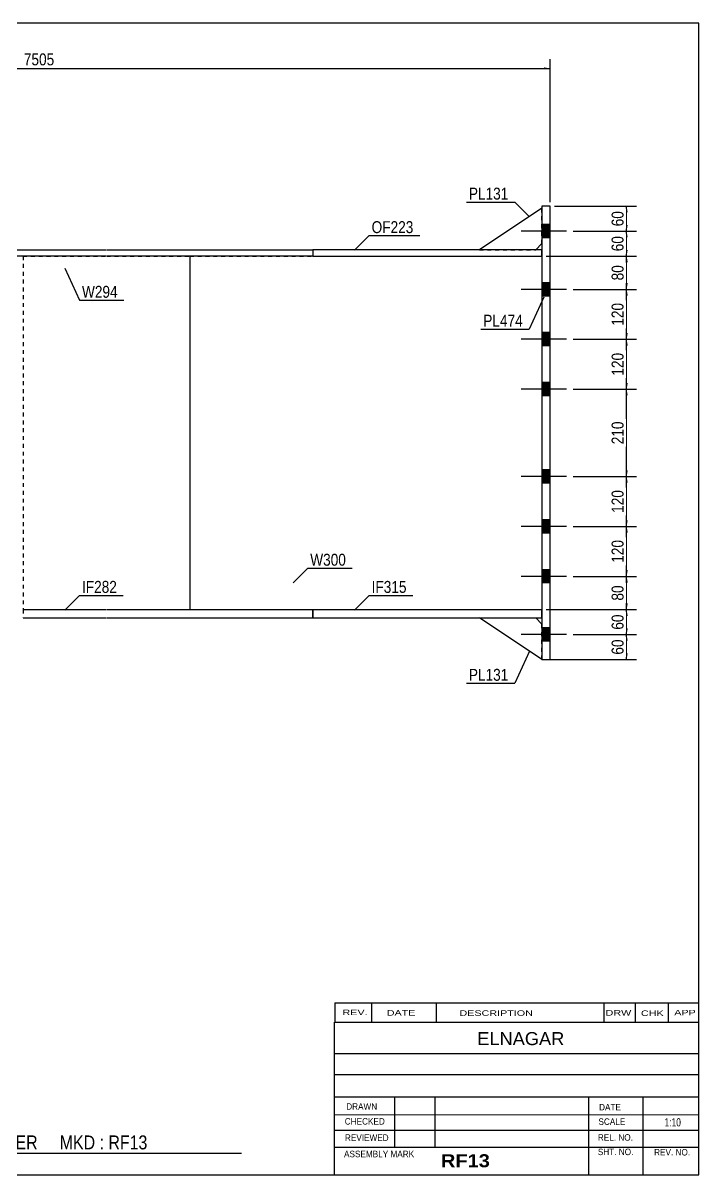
# Model space of a CAD drawing. Header units: millimetres. Extents: x 2 to 405, y 5 to 282.
# Drawn here: x 242.6 to 405, y 5 to 282 of the extents above; entities that cross this region are included whole.
import ezdxf

# ---------------------------------------------------------------- set-up
doc = ezdxf.new("R2010")
doc.units = ezdxf.units.MM
doc.linetypes.add('DXK_LINE_DOT1', pattern=[1.8814, 0.9407, -0.9407])
doc.styles.add('Arial', font='ARIAL.TTF', dxfattribs={"height": 0.2})
doc.styles.add('Arial Bold', font='ARIALBD.TTF', dxfattribs={"height": 0.2})
doc.styles.add('Arial Narrow', font='ARIALN.TTF', dxfattribs={"height": 0.2})

# ---------------------------------------------------------------- blocks, each defined once
blk = doc.blocks.new('Unknown-625697691-1211')
at = {"color": 5, "linetype": 'Continuous'}
for p, q in [((405, 282), (5, 282)), ((5, 282), (5, 5)), ((405, 5), (405, 282)), ((5, 5), (405, 5))]:
    blk.add_line(p, q, dxfattribs=at)
at = {"color": 174, "linetype": 'Continuous', "style": 'Arial'}
blk.add_text('Tekla structures', height=1.9102, rotation=90, dxfattribs=at).set_placement((4.5, 5.5))
blk = doc.blocks.new('Part-625697691-1367 - 1232')
at = {"color": 2, "linetype": 'Continuous'}
for p, q in [((135.58, 225.95), (135.58, 227.45)), ((135.58, 227.45), (262.58, 227.45)), ((262.68, 227.45), (312.18, 227.45)), ((312.18, 227.45), (312.18, 225.95)), ((262.58, 225.95), (135.58, 225.95)), ((312.18, 225.95), (262.68, 225.95))]:
    blk.add_line(p, q, dxfattribs=at)
blk = doc.blocks.new('Part-625697691-1389 - 1232')
at = {"color": 2, "linetype": 'Continuous'}
for p, q in [((312.18, 227.45), (312.18, 225.95)), ((332.18, 227.45), (312.18, 227.45)), ((367.28, 227.45), (332.28, 227.45)), ((367.28, 225.95), (367.28, 227.45)), ((312.18, 225.95), (332.18, 225.95)), ((332.28, 225.95), (367.28, 225.95))]:
    blk.add_line(p, q, dxfattribs=at)
blk = doc.blocks.new('Part-625697691-1411 - 1232')
at = {"color": 7, "linetype": 'DXK_LINE_DOT1'}
for p, q in [((242.58, 225.95), (242.58, 140.95)), ((242.58, 225.95), (262.58, 225.95)), ((262.68, 225.95), (282.68, 225.95)), ((242.58, 140.95), (262.58, 140.95)), ((262.68, 140.95), (282.68, 140.95))]:
    blk.add_line(p, q, dxfattribs=at)
at = {"color": 2, "linetype": 'Continuous'}
blk.add_line((282.68, 225.95), (282.68, 140.95), dxfattribs=at)
blk = doc.blocks.new('Part-625697691-1433 - 1232')
at = {"color": 2, "linetype": 'Continuous'}
blk.add_line((282.68, 225.95), (282.68, 140.95), dxfattribs=at)
at = {"color": 7, "linetype": 'DXK_LINE_DOT1'}
for p, q in [((282.68, 225.95), (332.18, 225.95)), ((332.28, 225.95), (367.28, 225.95)), ((367.28, 225.95), (367.28, 140.95)), ((282.68, 140.95), (332.18, 140.95)), ((332.28, 140.95), (367.28, 140.95))]:
    blk.add_line(p, q, dxfattribs=at)
blk = doc.blocks.new('Part-625697691-1455 - 1232')
at = {"color": 2, "linetype": 'Continuous'}
for p, q in [((242.58, 140.95), (262.58, 140.95)), ((242.58, 138.95), (262.58, 138.95)), ((262.68, 140.95), (312.18, 140.95)), ((262.68, 138.95), (312.18, 138.95)), ((312.18, 140.95), (312.18, 138.95))]:
    blk.add_line(p, q, dxfattribs=at)
at = {"color": 7, "linetype": 'DXK_LINE_DOT1'}
blk.add_line((242.58, 140.95), (242.58, 138.95), dxfattribs=at)
blk = doc.blocks.new('Part-625697691-1477 - 1232')
at = {"color": 2, "linetype": 'Continuous'}
for p, q in [((312.18, 138.95), (312.18, 140.95)), ((312.18, 140.95), (332.18, 140.95)), ((312.18, 138.95), (332.18, 138.95)), ((332.28, 140.95), (367.28, 140.95)), ((332.28, 138.95), (367.28, 138.95)), ((367.28, 138.95), (367.28, 140.95))]:
    blk.add_line(p, q, dxfattribs=at)
blk = doc.blocks.new('Part-625697691-1499 - 1232')
at = {"color": 2, "linetype": 'Continuous'}
for p, q in [((369.28, 237.95), (367.28, 237.95)), ((367.28, 237.95), (367.28, 128.95)), ((369.28, 128.95), (369.28, 237.95)), ((367.28, 128.95), (369.28, 128.95))]:
    blk.add_line(p, q, dxfattribs=at)
blk = doc.blocks.new('Part-625697691-1521 - 1232')
at = {"color": 2, "linetype": 'Continuous'}
for p, q in [((367.28, 237.45), (352.28, 227.45)), ((365.78, 227.45), (367.28, 228.95))]:
    blk.add_line(p, q, dxfattribs=at)
at = {"color": 7, "linetype": 'DXK_LINE_DOT1'}
for p, q in [((367.28, 228.95), (367.28, 237.45)), ((352.28, 227.45), (365.78, 227.45))]:
    blk.add_line(p, q, dxfattribs=at)
blk = doc.blocks.new('Part-625697691-1526 - 1232')
at = {"color": 2, "linetype": 'Continuous'}
for p, q in [((367.28, 128.95), (352.28, 138.95)), ((365.78, 138.95), (367.28, 137.45))]:
    blk.add_line(p, q, dxfattribs=at)
at = {"color": 7, "linetype": 'DXK_LINE_DOT1'}
for p, q in [((352.28, 138.95), (365.78, 138.95)), ((367.28, 128.95), (367.28, 137.45))]:
    blk.add_line(p, q, dxfattribs=at)
blk = doc.blocks.new('Bolt-625697691-1589 - 1232')
at = {"linetype": 'Continuous'}
for points in [[(367.28, 233.55), (367.28, 230.35), (369.28, 230.35), (369.28, 233.55)], [(367.28, 233.55), (367.28, 230.35), (369.28, 230.35), (369.28, 233.55)], [(367.28, 219.55), (367.28, 216.35), (369.28, 216.35), (369.28, 219.55)], [(367.28, 219.55), (367.28, 216.35), (369.28, 216.35), (369.28, 219.55)], [(367.28, 207.55), (367.28, 204.35), (369.28, 204.35), (369.28, 207.55)], [(367.28, 207.55), (367.28, 204.35), (369.28, 204.35), (369.28, 207.55)], [(367.28, 195.55), (367.28, 192.35), (369.28, 192.35), (369.28, 195.55)], [(367.28, 195.55), (367.28, 192.35), (369.28, 192.35), (369.28, 195.55)], [(367.28, 174.55), (367.28, 171.35), (369.28, 171.35), (369.28, 174.55)], [(367.28, 174.55), (367.28, 171.35), (369.28, 171.35), (369.28, 174.55)], [(367.28, 162.55), (367.28, 159.35), (369.28, 159.35), (369.28, 162.55)], [(367.28, 162.55), (367.28, 159.35), (369.28, 159.35), (369.28, 162.55)], [(367.28, 150.55), (367.28, 147.35), (369.28, 147.35), (369.28, 150.55)], [(367.28, 150.55), (367.28, 147.35), (369.28, 147.35), (369.28, 150.55)], [(367.28, 136.55), (367.28, 133.35), (369.28, 133.35), (369.28, 136.55)], [(367.28, 136.55), (367.28, 133.35), (369.28, 133.35), (369.28, 136.55)]]:
    blk.add_hatch(color=3, dxfattribs=at).paths.add_polyline_path(points)
at = {"color": 3, "linetype": 'Continuous'}
for p, q in [((369.28, 233.55), (367.28, 233.55)), ((369.28, 233.55), (367.28, 233.55)), ((373.18, 231.95), (362.28, 231.95)), ((373.18, 231.95), (362.28, 231.95)), ((369.28, 230.35), (367.28, 230.35)), ((369.28, 230.35), (367.28, 230.35)), ((369.28, 219.55), (367.28, 219.55)), ((369.28, 219.55), (367.28, 219.55)), ((373.18, 217.95), (362.28, 217.95)), ((373.18, 217.95), (362.28, 217.95)), ((369.28, 216.35), (367.28, 216.35)), ((369.28, 216.35), (367.28, 216.35)), ((373.18, 205.95), (362.28, 205.95)), ((373.18, 205.95), (362.28, 205.95)), ((369.28, 207.55), (367.28, 207.55)), ((369.28, 207.55), (367.28, 207.55)), ((369.28, 204.35), (367.28, 204.35)), ((369.28, 204.35), (367.28, 204.35)), ((373.18, 193.95), (362.28, 193.95)), ((373.18, 193.95), (362.28, 193.95)), ((369.28, 195.55), (367.28, 195.55)), ((369.28, 195.55), (367.28, 195.55)), ((369.28, 192.35), (367.28, 192.35)), ((369.28, 192.35), (367.28, 192.35)), ((369.28, 174.55), (367.28, 174.55)), ((369.28, 174.55), (367.28, 174.55)), ((373.18, 172.95), (362.28, 172.95)), ((373.18, 172.95), (362.28, 172.95)), ((369.28, 171.35), (367.28, 171.35)), ((369.28, 171.35), (367.28, 171.35)), ((373.18, 160.95), (362.28, 160.95)), ((373.18, 160.95), (362.28, 160.95)), ((369.28, 162.55), (367.28, 162.55)), ((369.28, 162.55), (367.28, 162.55)), ((369.28, 159.35), (367.28, 159.35)), ((369.28, 159.35), (367.28, 159.35)), ((369.28, 150.55), (367.28, 150.55)), ((369.28, 150.55), (367.28, 150.55)), ((373.18, 148.95), (362.28, 148.95)), ((373.18, 148.95), (362.28, 148.95)), ((369.28, 147.35), (367.28, 147.35)), ((369.28, 147.35), (367.28, 147.35)), ((369.28, 136.55), (367.28, 136.55)), ((369.28, 136.55), (367.28, 136.55)), ((373.18, 134.95), (362.28, 134.95)), ((373.18, 134.95), (362.28, 134.95)), ((369.28, 133.35), (367.28, 133.35)), ((369.28, 133.35), (367.28, 133.35))]:
    blk.add_line(p, q, dxfattribs=at)
blk = doc.blocks.new('StraightDimension-625697691-4248 - 1232')
at = {"linetype": 'Continuous'}
for points in [[(387.38, 139.45), (387.63, 140.95), (387.88, 139.45)], [(387.88, 136.45), (387.63, 134.95), (387.38, 136.45)]]:
    blk.add_hatch(color=7, dxfattribs=at).paths.add_polyline_path(points)
at = {"color": 7, "linetype": 'Continuous'}
for p, q in [((368.28, 140.95), (390.03, 140.95)), ((387.63, 134.95), (387.63, 140.95)), ((374.78, 134.95), (390.03, 134.95))]:
    blk.add_line(p, q, dxfattribs=at)
at = {"color": 0}
blk.add_wipeout([(387.48, 140.38), (383.28, 140.38), (383.28, 135.52), (387.48, 135.52)], dxfattribs=at)
at = {"color": 3, "style": 'Arial Narrow'}
blk.add_text('60', height=2.863, rotation=90.0002, dxfattribs=at).set_placement((386.88, 136.12))
blk = doc.blocks.new('StraightDimension-625697691-4242 - 1232')
at = {"linetype": 'Continuous'}
for points in [[(387.38, 216.45), (387.63, 217.95), (387.88, 216.45)], [(387.88, 207.45), (387.63, 205.95), (387.38, 207.45)]]:
    blk.add_hatch(color=7, dxfattribs=at).paths.add_polyline_path(points)
at = {"color": 7, "linetype": 'Continuous'}
for p, q in [((374.78, 217.95), (390.03, 217.95)), ((387.63, 205.95), (387.63, 217.95)), ((374.78, 205.95), (390.03, 205.95))]:
    blk.add_line(p, q, dxfattribs=at)
at = {"color": 0}
blk.add_wipeout([(387.48, 215.29), (383.28, 215.29), (383.28, 208.61), (387.48, 208.61)], dxfattribs=at)
at = {"color": 3, "style": 'Arial Narrow'}
blk.add_text('120', height=2.863, rotation=90.0002, dxfattribs=at).set_placement((386.88, 209.21))
blk = doc.blocks.new('StraightDimension-625697691-4240 - 1232')
at = {"linetype": 'Continuous'}
for points in [[(387.38, 230.45), (387.63, 231.95), (387.88, 230.45)], [(387.88, 227.45), (387.63, 225.95), (387.38, 227.45)]]:
    blk.add_hatch(color=7, dxfattribs=at).paths.add_polyline_path(points)
at = {"color": 7, "linetype": 'Continuous'}
for p, q in [((374.78, 231.95), (390.03, 231.95)), ((387.63, 225.95), (387.63, 231.95)), ((368.28, 225.95), (390.03, 225.95))]:
    blk.add_line(p, q, dxfattribs=at)
at = {"color": 0}
blk.add_wipeout([(387.48, 231.38), (383.28, 231.38), (383.28, 226.52), (387.48, 226.52)], dxfattribs=at)
at = {"color": 3, "style": 'Arial Narrow'}
blk.add_text('60', height=2.863, rotation=90.0002, dxfattribs=at).set_placement((386.88, 227.12))
blk = doc.blocks.new('StraightDimension-625697691-4246 - 1232')
at = {"linetype": 'Continuous'}
for points in [[(387.38, 159.45), (387.63, 160.95), (387.88, 159.45)], [(387.88, 150.45), (387.63, 148.95), (387.38, 150.45)]]:
    blk.add_hatch(color=7, dxfattribs=at).paths.add_polyline_path(points)
at = {"color": 7, "linetype": 'Continuous'}
for p, q in [((374.78, 160.95), (390.03, 160.95)), ((387.63, 148.95), (387.63, 160.95)), ((374.78, 148.95), (390.03, 148.95))]:
    blk.add_line(p, q, dxfattribs=at)
at = {"color": 0}
blk.add_wipeout([(387.48, 158.29), (383.28, 158.29), (383.28, 151.61), (387.48, 151.61)], dxfattribs=at)
at = {"color": 3, "style": 'Arial Narrow'}
blk.add_text('120', height=2.863, rotation=90.0002, dxfattribs=at).set_placement((386.88, 152.21))
blk = doc.blocks.new('StraightDimension-625697691-4241 - 1232')
at = {"linetype": 'Continuous'}
for points in [[(387.38, 224.45), (387.63, 225.95), (387.88, 224.45)], [(387.88, 219.45), (387.63, 217.95), (387.38, 219.45)]]:
    blk.add_hatch(color=7, dxfattribs=at).paths.add_polyline_path(points)
at = {"color": 7, "linetype": 'Continuous'}
for p, q in [((368.28, 225.95), (390.03, 225.95)), ((387.63, 217.95), (387.63, 225.95)), ((374.78, 217.95), (390.03, 217.95))]:
    blk.add_line(p, q, dxfattribs=at)
at = {"color": 0}
blk.add_wipeout([(387.48, 224.38), (383.28, 224.38), (383.28, 219.52), (387.48, 219.52)], dxfattribs=at)
at = {"color": 3, "style": 'Arial Narrow'}
blk.add_text('80', height=2.863, rotation=90.0002, dxfattribs=at).set_placement((386.88, 220.12))
blk = doc.blocks.new('StraightDimension-625697691-4244 - 1232')
at = {"linetype": 'Continuous'}
for points in [[(387.38, 192.45), (387.63, 193.95), (387.88, 192.45)], [(387.88, 174.45), (387.63, 172.95), (387.38, 174.45)]]:
    blk.add_hatch(color=7, dxfattribs=at).paths.add_polyline_path(points)
at = {"color": 7, "linetype": 'Continuous'}
for p, q in [((374.78, 193.95), (390.03, 193.95)), ((387.63, 172.95), (387.63, 193.95)), ((374.78, 172.95), (390.03, 172.95))]:
    blk.add_line(p, q, dxfattribs=at)
at = {"color": 0}
blk.add_wipeout([(387.48, 186.79), (383.28, 186.79), (383.28, 180.11), (387.48, 180.11)], dxfattribs=at)
at = {"color": 3, "style": 'Arial Narrow'}
blk.add_text('210', height=2.863, rotation=90.0002, dxfattribs=at).set_placement((386.88, 180.71))
blk = doc.blocks.new('StraightDimension-625697691-4249 - 1232')
at = {"linetype": 'Continuous'}
for points in [[(387.38, 133.45), (387.63, 134.95), (387.88, 133.45)], [(387.88, 130.45), (387.63, 128.95), (387.38, 130.45)]]:
    blk.add_hatch(color=7, dxfattribs=at).paths.add_polyline_path(points)
at = {"color": 7, "linetype": 'Continuous'}
for p, q in [((374.78, 134.95), (390.03, 134.95)), ((387.63, 128.95), (387.63, 134.95)), ((369.28, 128.95), (390.03, 128.95))]:
    blk.add_line(p, q, dxfattribs=at)
at = {"color": 0}
blk.add_wipeout([(387.48, 134.38), (383.28, 134.38), (383.28, 129.52), (387.48, 129.52)], dxfattribs=at)
at = {"color": 3, "style": 'Arial Narrow'}
blk.add_text('60', height=2.863, rotation=90.0002, dxfattribs=at).set_placement((386.88, 130.12))
blk = doc.blocks.new('StraightDimension-625697691-4239 - 1232')
at = {"linetype": 'Continuous'}
for points in [[(387.38, 236.45), (387.63, 237.95), (387.88, 236.45)], [(387.88, 233.45), (387.63, 231.95), (387.38, 233.45)]]:
    blk.add_hatch(color=7, dxfattribs=at).paths.add_polyline_path(points)
at = {"color": 7, "linetype": 'Continuous'}
for p, q in [((370.28, 237.95), (390.03, 237.95)), ((387.63, 231.95), (387.63, 237.95)), ((374.78, 231.95), (390.03, 231.95))]:
    blk.add_line(p, q, dxfattribs=at)
at = {"color": 0}
blk.add_wipeout([(387.48, 237.38), (383.28, 237.38), (383.28, 232.52), (387.48, 232.52)], dxfattribs=at)
at = {"color": 3, "style": 'Arial Narrow'}
blk.add_text('60', height=2.863, rotation=90.0002, dxfattribs=at).set_placement((386.88, 233.12))
blk = doc.blocks.new('StraightDimension-625697691-4243 - 1232')
at = {"linetype": 'Continuous'}
for points in [[(387.38, 204.45), (387.63, 205.95), (387.88, 204.45)], [(387.88, 195.45), (387.63, 193.95), (387.38, 195.45)]]:
    blk.add_hatch(color=7, dxfattribs=at).paths.add_polyline_path(points)
at = {"color": 7, "linetype": 'Continuous'}
for p, q in [((374.78, 205.95), (390.03, 205.95)), ((387.63, 193.95), (387.63, 205.95)), ((374.78, 193.95), (390.03, 193.95))]:
    blk.add_line(p, q, dxfattribs=at)
at = {"color": 0}
blk.add_wipeout([(387.48, 203.29), (383.28, 203.29), (383.28, 196.61), (387.48, 196.61)], dxfattribs=at)
at = {"color": 3, "style": 'Arial Narrow'}
blk.add_text('120', height=2.863, rotation=90.0002, dxfattribs=at).set_placement((386.88, 197.21))
blk = doc.blocks.new('StraightDimension-625697691-4245 - 1232')
at = {"linetype": 'Continuous'}
for points in [[(387.38, 171.45), (387.63, 172.95), (387.88, 171.45)], [(387.88, 162.45), (387.63, 160.95), (387.38, 162.45)]]:
    blk.add_hatch(color=7, dxfattribs=at).paths.add_polyline_path(points)
at = {"color": 7, "linetype": 'Continuous'}
for p, q in [((374.78, 172.95), (390.03, 172.95)), ((387.63, 160.95), (387.63, 172.95)), ((374.78, 160.95), (390.03, 160.95))]:
    blk.add_line(p, q, dxfattribs=at)
at = {"color": 0}
blk.add_wipeout([(387.48, 170.29), (383.28, 170.29), (383.28, 163.61), (387.48, 163.61)], dxfattribs=at)
at = {"color": 3, "style": 'Arial Narrow'}
blk.add_text('120', height=2.863, rotation=90.0002, dxfattribs=at).set_placement((386.88, 164.21))
blk = doc.blocks.new('StraightDimension-625697691-4247 - 1232')
at = {"linetype": 'Continuous'}
for points in [[(387.38, 147.45), (387.63, 148.95), (387.88, 147.45)], [(387.88, 142.45), (387.63, 140.95), (387.38, 142.45)]]:
    blk.add_hatch(color=7, dxfattribs=at).paths.add_polyline_path(points)
at = {"color": 7, "linetype": 'Continuous'}
for p, q in [((374.78, 148.95), (390.03, 148.95)), ((387.63, 140.95), (387.63, 148.95)), ((368.28, 140.95), (390.03, 140.95))]:
    blk.add_line(p, q, dxfattribs=at)
at = {"color": 0}
blk.add_wipeout([(387.48, 147.38), (383.28, 147.38), (383.28, 142.52), (387.48, 142.52)], dxfattribs=at)
at = {"color": 3, "style": 'Arial Narrow'}
blk.add_text('80', height=2.863, rotation=90.0002, dxfattribs=at).set_placement((386.88, 143.12))
blk = doc.blocks.new('StraightDimension-625697691-4950 - 1232')
at = {"linetype": 'Continuous'}
for points in [[(125.08, 270.83), (123.58, 271.08), (125.08, 271.33)], [(367.78, 271.33), (369.28, 271.08), (367.78, 270.83)]]:
    blk.add_hatch(color=7, dxfattribs=at).paths.add_polyline_path(points)
at = {"color": 7, "linetype": 'Continuous'}
for p, q in [((123.58, 138.95), (123.58, 273.33)), ((369.28, 238.95), (369.28, 273.33)), ((123.58, 271.08), (369.28, 271.08))]:
    blk.add_line(p, q, dxfattribs=at)
at = {"color": 0}
blk.add_wipeout([(250.69, 271.23), (250.69, 275.43), (242.17, 275.43), (242.17, 271.23)], dxfattribs=at)
at = {"color": 3, "style": 'Arial Narrow'}
blk.add_text('7505', height=2.863, dxfattribs=at).set_placement((242.77, 271.83))
blk = doc.blocks.new('CBS_CALLOFF-625697691-4966')
at = {"color": 7, "linetype": 'Continuous'}
blk.add_line((178.88, 10.27), (295.11, 10.25), dxfattribs=at)
at = {"color": 3, "linetype": 'Continuous', "style": 'Arial Narrow'}
blk.add_text('QTY= 1 Nos.      RAFTER     MKD : RF13', height=3.3405, dxfattribs=at).set_placement((202.17, 11.16))
blk = doc.blocks.new('CBS_NAME_BLOG-625697691-4967')
at = {"color": 7, "linetype": 'Continuous'}
for p, q in [((317.41, 41.75), (404.93, 41.75)), ((317.41, 5.04), (317.41, 41.75)), ((317.41, 34.21), (404.93, 34.21)), ((317.48, 29.16), (405, 29.16)), ((317.41, 23.79), (404.93, 23.79)), ((331.93, 11.68), (331.93, 23.78)), ((341.62, 11.71), (341.62, 23.78)), ((378.53, 5.04), (378.53, 23.77)), ((391.58, 5.04), (391.58, 23.78)), ((317.42, 19.49), (405, 19.51)), ((317.41, 15.74), (404.93, 15.74)), ((317.41, 11.7), (404.93, 11.7)), ((317.41, 5), (405, 5))]:
    blk.add_line(p, q, dxfattribs=at)
at = {"color": 3, "linetype": 'Continuous', "style": 'Arial'}
blk.add_text('ELNAGAR', height=3.133, dxfattribs=at).set_placement((351.73, 36.22))
at = {"color": 3, "linetype": 'Continuous'}
for s, height, style, width, p in [('DRAWN', 1.566, 'Arial', 0.9, (320.24, 20.68)), ('DATE', 1.566, 'Arial', 0.9, (381, 20.52)), ('CHECKED', 1.566, 'Arial', 0.9, (319.89, 17.11)), ('SCALE', 1.566, 'Arial', 0.9, (380.85, 17.04)), ('1:10', 1.957, 'Arial Narrow', 0.9, (396.74, 16.68)), ('REVIEWED', 1.566, 'Arial', 0.9, (319.93, 13.19)), ('REL. NO.', 1.566, 'Arial', 0.9, (380.71, 13.24)), ('SHT. NO.', 1.566, 'Arial', 0.9, (380.71, 9.77)), ('REV. NO.', 1.566, 'Arial', 0.9, (394.23, 9.68)), ('ASSEMBLY MARK', 1.5663, 'Arial', 0.9, (319.71, 9.26)), ('RF13', 3.131, 'Arial Bold', 1.1, (342.99, 6.86))]:
    blk.add_text(s, height=height, dxfattribs=dict(at, style=style, width=width)).set_placement(p)
blk = doc.blocks.new('CBS_REVISION-625697691-4968')
at = {"color": 7, "linetype": 'Continuous'}
for p, q in [((317.49, 46.38), (404.99, 46.38)), ((317.49, 46.38), (317.49, 41.75)), ((326.29, 46.38), (326.29, 41.75)), ((341.88, 46.38), (341.88, 41.81)), ((382.14, 46.38), (382.14, 41.75)), ((389.68, 46.38), (389.68, 41.75)), ((397.63, 46.38), (397.63, 41.75)), ((317.49, 41.75), (404.99, 41.75))]:
    blk.add_line(p, q, dxfattribs=at)
at = {"color": 7, "style": 'Arial Narrow', "width": 1.7}
for s, height, p in [('REV.', 1.326, (319.35, 43.43)), ('DATE', 1.326, (329.98, 43.31)), ('DESCRIPTION', 1.3257, (347.46, 43.26)), ('DRW', 1.326, (382.57, 43.32)), ('CHK', 1.326, (391.06, 43.23)), ('APP', 1.326, (399.06, 43.38))]:
    blk.add_text(s, height=height, dxfattribs=at).set_placement(p)
blk = doc.blocks.new('Mark-625697691-1451 - 1232')
at = {"color": 0}
blk.add_wipeout([(265.15, 144.98), (265.15, 147.98), (256.74, 147.98), (256.74, 144.98)], dxfattribs=at)
blk.add_wipeout([(265.15, 144.98), (265.15, 147.98), (256.74, 147.98), (256.74, 144.98)], dxfattribs=at)
at = {"color": 7, "linetype": 'Continuous'}
for p, q in [((252.61, 140.84), (256.14, 144.38)), ((256.14, 144.38), (266.65, 144.38))]:
    blk.add_line(p, q, dxfattribs=at)
at = {"color": 3, "style": 'Arial Narrow'}
blk.add_text('IF282', height=2.863, dxfattribs=at).set_placement((256.74, 144.98))
blk = doc.blocks.new('Mark-625697691-1429 - 1232')
at = {"color": 0}
blk.add_wipeout([(320.18, 151.51), (320.18, 154.51), (311.59, 154.51), (311.59, 151.51)], dxfattribs=at)
blk.add_wipeout([(320.18, 151.51), (320.18, 154.51), (311.59, 154.51), (311.59, 151.51)], dxfattribs=at)
at = {"color": 7, "linetype": 'Continuous'}
for p, q in [((307.46, 147.37), (310.99, 150.91)), ((310.99, 150.91), (321.68, 150.91))]:
    blk.add_line(p, q, dxfattribs=at)
at = {"color": 3, "style": 'Arial Narrow'}
blk.add_text('W300', height=2.863, dxfattribs=at).set_placement((311.59, 151.51))
blk = doc.blocks.new('Mark-625697691-1473 - 1232')
at = {"color": 0}
blk.add_wipeout([(334.75, 144.97), (334.75, 147.97), (326.34, 147.97), (326.34, 144.97)], dxfattribs=at)
blk.add_wipeout([(334.75, 144.97), (334.75, 147.97), (326.34, 147.97), (326.34, 144.97)], dxfattribs=at)
at = {"color": 7, "linetype": 'Continuous'}
for p, q in [((322.21, 140.84), (325.74, 144.37)), ((325.74, 144.37), (336.25, 144.37))]:
    blk.add_line(p, q, dxfattribs=at)
at = {"color": 3, "style": 'Arial Narrow'}
blk.add_text('IF315', height=2.863, dxfattribs=at).set_placement((326.34, 144.97))
blk = doc.blocks.new('Mark-625697691-1495 - 1232')
at = {"color": 7, "linetype": 'Continuous'}
blk.add_line((367.71, 216.12), (364.17, 208.38), dxfattribs=at)
at = {"color": 0}
blk.add_wipeout([(362.67, 208.98), (362.67, 211.98), (353.17, 211.98), (353.17, 208.98)], dxfattribs=at)
blk.add_wipeout([(362.67, 208.98), (362.67, 211.98), (353.17, 211.98), (353.17, 208.98)], dxfattribs=at)
at = {"color": 7, "linetype": 'Continuous'}
blk.add_line((352.57, 208.38), (364.17, 208.38), dxfattribs=at)
at = {"color": 3, "style": 'Arial Narrow'}
blk.add_text('PL474', height=2.863, dxfattribs=at).set_placement((353.17, 208.98))
blk = doc.blocks.new('Mark-625697691-1385 - 1232')
at = {"color": 0}
blk.add_wipeout([(336.39, 231.49), (336.39, 234.49), (326.34, 234.49), (326.34, 231.49)], dxfattribs=at)
blk.add_wipeout([(336.39, 231.49), (336.39, 234.49), (326.34, 234.49), (326.34, 231.49)], dxfattribs=at)
at = {"color": 7, "linetype": 'Continuous'}
for p, q in [((322.21, 227.35), (325.74, 230.89)), ((325.74, 230.89), (337.89, 230.89))]:
    blk.add_line(p, q, dxfattribs=at)
at = {"color": 3, "style": 'Arial Narrow'}
blk.add_text('OF223', height=2.863, dxfattribs=at).set_placement((326.34, 231.49))
blk = doc.blocks.new('Mark-625697691-1517 - 1232')
at = {"color": 7, "linetype": 'Continuous'}
blk.add_line((364.25, 235.42), (360.72, 238.95), dxfattribs=at)
at = {"color": 0}
blk.add_wipeout([(359.22, 239.55), (359.22, 242.55), (349.71, 242.55), (349.71, 239.55)], dxfattribs=at)
blk.add_wipeout([(359.22, 239.55), (359.22, 242.55), (349.71, 242.55), (349.71, 239.55)], dxfattribs=at)
at = {"color": 7, "linetype": 'Continuous'}
blk.add_line((349.11, 238.95), (360.72, 238.95), dxfattribs=at)
at = {"color": 3, "style": 'Arial Narrow'}
blk.add_text('PL131', height=2.863, dxfattribs=at).set_placement((349.71, 239.55))
blk = doc.blocks.new('Mark-625697691-1407 - 1232')
at = {"color": 0}
blk.add_wipeout([(265.33, 215.94), (265.33, 218.94), (256.74, 218.94), (256.74, 215.94)], dxfattribs=at)
blk.add_wipeout([(265.33, 215.94), (265.33, 218.94), (256.74, 218.94), (256.74, 215.94)], dxfattribs=at)
at = {"color": 7, "linetype": 'Continuous'}
for p, q in [((252.61, 223.08), (256.14, 215.34)), ((256.14, 215.34), (266.83, 215.34))]:
    blk.add_line(p, q, dxfattribs=at)
at = {"color": 3, "style": 'Arial Narrow'}
blk.add_text('W294', height=2.863, dxfattribs=at).set_placement((256.74, 215.94))
blk = doc.blocks.new('Mark-625697691-1522 - 1232')
at = {"color": 7, "linetype": 'Continuous'}
blk.add_line((364.25, 130.98), (360.72, 123.24), dxfattribs=at)
at = {"color": 0}
blk.add_wipeout([(359.22, 123.84), (359.22, 126.84), (349.71, 126.84), (349.71, 123.84)], dxfattribs=at)
blk.add_wipeout([(359.22, 123.84), (359.22, 126.84), (349.71, 126.84), (349.71, 123.84)], dxfattribs=at)
at = {"color": 7, "linetype": 'Continuous'}
blk.add_line((349.11, 123.24), (360.72, 123.24), dxfattribs=at)
at = {"color": 3, "style": 'Arial Narrow'}
blk.add_text('PL131', height=2.863, dxfattribs=at).set_placement((349.71, 123.84))

msp = doc.modelspace()

# ---------------------------------------------------------------- block references
for name in ['Unknown-625697691-1211', 'Part-625697691-1521 - 1232', 'Part-625697691-1499 - 1232', 'Bolt-625697691-1589 - 1232', 'Part-625697691-1367 - 1232', 'Part-625697691-1389 - 1232', 'Part-625697691-1411 - 1232', 'Part-625697691-1433 - 1232', 'Part-625697691-1455 - 1232', 'Part-625697691-1477 - 1232', 'Part-625697691-1526 - 1232', 'CBS_REVISION-625697691-4968', 'CBS_NAME_BLOG-625697691-4967', 'CBS_CALLOFF-625697691-4966']:
    msp.add_blockref(name, (0, 0))

# ---------------------------------------------------------------- next in the draw order: block references
for name in ['StraightDimension-625697691-4240 - 1232', 'StraightDimension-625697691-4242 - 1232', 'StraightDimension-625697691-4244 - 1232', 'StraightDimension-625697691-4246 - 1232', 'StraightDimension-625697691-4248 - 1232', 'Mark-625697691-1522 - 1232']:
    msp.add_blockref(name, (0, 0))

# ---------------------------------------------------------------- next in the draw order: block references
for name in ['StraightDimension-625697691-4239 - 1232', 'StraightDimension-625697691-4241 - 1232', 'StraightDimension-625697691-4243 - 1232', 'StraightDimension-625697691-4245 - 1232', 'StraightDimension-625697691-4247 - 1232', 'StraightDimension-625697691-4249 - 1232']:
    msp.add_blockref(name, (0, 0))

# ---------------------------------------------------------------- next in the draw order: block references
msp.add_blockref('StraightDimension-625697691-4950 - 1232', (0, 0))

# ---------------------------------------------------------------- next in the draw order: block references
for name in ['Mark-625697691-1517 - 1232', 'Mark-625697691-1385 - 1232', 'Mark-625697691-1407 - 1232', 'Mark-625697691-1495 - 1232', 'Mark-625697691-1429 - 1232', 'Mark-625697691-1451 - 1232']:
    msp.add_blockref(name, (0, 0))

# ---------------------------------------------------------------- next in the draw order: block references
msp.add_blockref('Mark-625697691-1473 - 1232', (0, 0))

doc.saveas('drawing.dxf')
